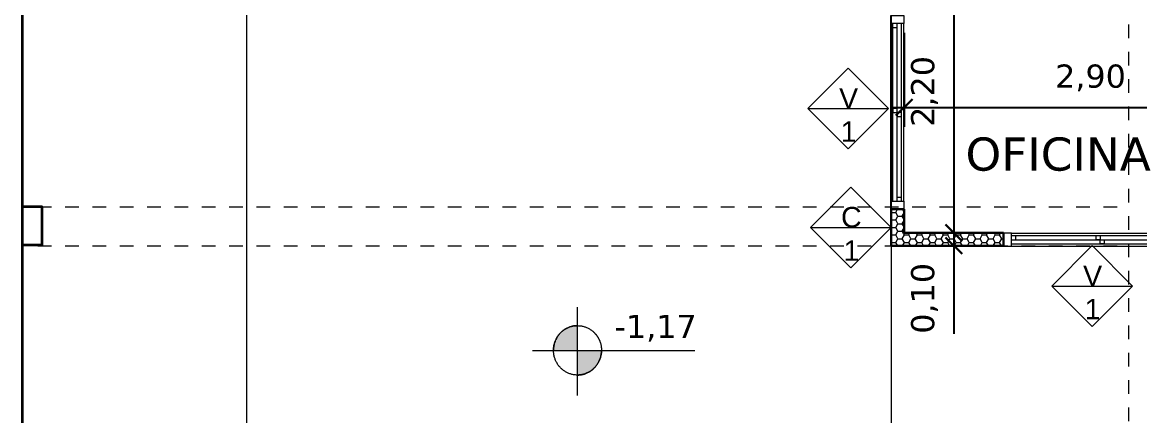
# Model space of a CAD drawing. Header units: metres. Extents: x -16.9 to 45.1, y -12.2 to 64.8.
# Drawn here: x -8.15 to 0.5, y 7.29 to 10.34 of the extents above; entities that cross this region are included whole.
import ezdxf

# ---------------------------------------------------------------- set-up
doc = ezdxf.new("R2010")
doc.units = ezdxf.units.M
doc.header["$LTSCALE"] = 0.508
doc.header["$PDMODE"] = 1
doc.header["$PDSIZE"] = -2
doc.linetypes.add('STYLE_01', pattern=[0.41664, 0.20828, -0.20836])
doc.layers.get('0').update_dxf_attribs({"lineweight": 18})
for name, color, linetype, lineweight in [('CARPINTERIA', 7, 'Continuous', 13), ('columnas HA', 7, 'Continuous', 35), ('Dimension', 7, 'Continuous', 5), ('Muros', 7, 'Continuous', 35), ('None', 7, 'Continuous', 5), ('panel nuevo', 7, 'Continuous', 30), ('TEXTO', 7, 'Continuous', 18), ('TEXTOTERMINACIONES', 7, 'Continuous', 20)]:
    doc.layers.add(name, color=color, linetype=linetype, lineweight=lineweight)
doc.styles.add('Arial', font='arial.ttf')
doc.styles.add('Verdana', font='verdana.ttf')
doc.dimstyles.new('personal', dxfattribs={"dimtxt": 0.227376, "dimasz": 0.179989, "dimexe": 0.15, "dimexo": 0.159, "dimgap": 0.001, "dimtad": 1, "dimzin": 3, "dimtxsty": 'Arial', "dimblk": 'VW_SLASH', "dimcen": 0, "dimdle": 0.001, "dimazin": 0, "dimtfac": 0.8, "dimtix": 1, "dimtmove": 0, "dimatfit": 0, "dimldrblk": 'VW_CONCAVEFILLED', "dimfxl": 0, "dimfrac": 2, "dimtolj": 1, "dimtzin": 3, "dimarcsym": 0})
pattern_1 = [(0, (0.94279, 11.969912), (0.0502295, 0.029), [0.0334863, -0.06697266]), (120, (0.94279, 11.969912), (-0.05022949, 0.02900001), [0.0334863, -0.06697266]), (60, (0.976275, 12.027912), (6e-09, 0.05800002), [0.0334863, -0.06697266])]

# ---------------------------------------------------------------- blocks, each defined once
blk = doc.blocks.new('Group-1')
at = {"color": 0, "linetype": 'Continuous', "lineweight": 20}
blk.add_wipeout([(0.135, 0.4615), (0.1341, 0.4628), (0.1332, 0.4641), (0.1322, 0.4653), (0.1313, 0.4666), (0.1304, 0.4679), (0.1294, 0.4691), (0.1285, 0.4703), (0.1275, 0.4716), (0.1265, 0.4728), (0.1255, 0.474), (0.1245, 0.4752), (0.1235, 0.4763), (0.1225, 0.4775), (0.1215, 0.4787), (0.1205, 0.4798), (0.1195, 0.481), (0.1184, 0.4821), (0.1174, 0.4832), (0.1163, 0.4843), (0.1153, 0.4854), (0.1142, 0.4865), (0.1131, 0.4876), (0.112, 0.4887), (0.1109, 0.4897), (0.1098, 0.4908), (0.1087, 0.4918), (0.1076, 0.4929), (0.1065, 0.4939), (0.1053, 0.4949), (0.1042, 0.4959), (0.103, 0.4969), (0.1019, 0.4979), (0.1007, 0.4988), (0.0995, 0.4998), (0.0983, 0.5008), (0.0972, 0.5017), (0.096, 0.5026), (0.0947, 0.5036), (0.0935, 0.5045), (0.0923, 0.5054), (0.0911, 0.5063), (0.0898, 0.5071), (0.0886, 0.508), (0.0873, 0.5089), (0.0861, 0.5097), (0.0848, 0.5106), (0.0835, 0.5114), (0.0822, 0.5122), (0.0809, 0.513), (0.0796, 0.5138), (0.0783, 0.5146), (0.077, 0.5154), (0.0757, 0.5162), (0.0743, 0.5169), (0.073, 0.5177), (0.0716, 0.5184), (0.0703, 0.5192), (0.0689, 0.5199), (0.0675, 0.5206), (0.0661, 0.5213), (0.0647, 0.522), (0.0633, 0.5227), (0.0619, 0.5233), (0.0605, 0.524), (0.0591, 0.5246), (0.0577, 0.5253), (0.0562, 0.5259), (0.0548, 0.5265), (0.0534, 0.5271), (0.0519, 0.5277), (0.0505, 0.5283), (0.0491, 0.5288), (0.0476, 0.5294), (0.0462, 0.5299), (0.0447, 0.5305), (0.0433, 0.531), (0.0419, 0.5315), (0.0404, 0.5319), (0.039, 0.5324), (0.0375, 0.5329), (0.036, 0.5333), (0.0346, 0.5338), (0.0331, 0.5342), (0.0317, 0.5346), (0.0302, 0.535), (0.0287, 0.5354), (0.0273, 0.5357), (0.0258, 0.5361), (0.0243, 0.5364), (0.0229, 0.5368), (0.0214, 0.5371), (0.0199, 0.5374), (0.0184, 0.5377), (0.017, 0.538), (0.0155, 0.5382), (0.014, 0.5385), (0.0125, 0.5387), (0.011, 0.539), (0.0095, 0.5392), (0.008, 0.5394), (0.0066, 0.5396), (0.0051, 0.5398), (0.0036, 0.5399), (0.0021, 0.5401), (0.0006, 0.5402), (-0.0009, 0.5404), (-0.0024, 0.5405), (-0.004, 0.5406), (-0.0055, 0.5407), (-0.007, 0.5408), (-0.0085, 0.5408), (-0.01, 0.5409), (-0.0115, 0.5409), (-0.013, 0.5409), (-0.0146, 0.541), (-0.0161, 0.541), (-0.0176, 0.541), (-0.0191, 0.5409), (-0.0207, 0.5409), (-0.0222, 0.5408), (-0.0237, 0.5408), (-0.0253, 0.5407), (-0.0268, 0.5406), (-0.0283, 0.5405), (-0.0299, 0.5404), (-0.0314, 0.5403), (-0.033, 0.5401), (-0.0345, 0.54), (-0.036, 0.5398), (-0.0376, 0.5397), (-0.0391, 0.5395), (-0.0407, 0.5393), (-0.0422, 0.5391), (-0.0437, 0.5388), (-0.0452, 0.5386), (-0.0467, 0.5384), (-0.0482, 0.5381), (-0.0497, 0.5378), (-0.0512, 0.5376), (-0.0527, 0.5373), (-0.0542, 0.537), (-0.0557, 0.5366), (-0.0572, 0.5363), (-0.0587, 0.536), (-0.0602, 0.5356), (-0.0616, 0.5352), (-0.0631, 0.5349), (-0.0646, 0.5345), (-0.066, 0.5341), (-0.0675, 0.5337), (-0.0689, 0.5332), (-0.0704, 0.5328), (-0.0718, 0.5324), (-0.0732, 0.5319), (-0.0747, 0.5314), (-0.0761, 0.5309), (-0.0775, 0.5304), (-0.0789, 0.5299), (-0.0803, 0.5294), (-0.0817, 0.5289), (-0.0832, 0.5283), (-0.0846, 0.5278), (-0.0859, 0.5272), (-0.0873, 0.5266), (-0.0887, 0.526), (-0.0901, 0.5254), (-0.0915, 0.5248), (-0.0929, 0.5242), (-0.0942, 0.5235), (-0.0956, 0.5229), (-0.097, 0.5222), (-0.0983, 0.5215), (-0.0997, 0.5209), (-0.101, 0.5202), (-0.1023, 0.5194), (-0.1037, 0.5187), (-0.105, 0.518), (-0.1064, 0.5172), (-0.1077, 0.5165), (-0.109, 0.5157), (-0.1103, 0.5149), (-0.1116, 0.5141), (-0.1129, 0.5133), (-0.1142, 0.5125), (-0.1155, 0.5117), (-0.1168, 0.5108), (-0.1181, 0.51), (-0.1194, 0.5091), (-0.1207, 0.5082), (-0.122, 0.5073), (-0.1232, 0.5064), (-0.1245, 0.5055), (-0.1258, 0.5046), (-0.127, 0.5036), (-0.1283, 0.5027), (-0.1295, 0.5017), (-0.1307, 0.5008), (-0.1319, 0.4998), (-0.1331, 0.4988), (-0.1343, 0.4979), (-0.1355, 0.4969), (-0.1367, 0.4959), (-0.1378, 0.4949), (-0.139, 0.4938), (-0.1401, 0.4928), (-0.1413, 0.4918), (-0.1424, 0.4907), (-0.1435, 0.4897), (-0.1446, 0.4886), (-0.1457, 0.4876), (-0.1468, 0.4865), (-0.1479, 0.4854), (-0.1489, 0.4843), (-0.15, 0.4832), (-0.151, 0.4821), (-0.1521, 0.481), (-0.1531, 0.4799), (-0.1541, 0.4787), (-0.1551, 0.4776), (-0.1561, 0.4764), (-0.1571, 0.4753), (-0.1581, 0.4741), (-0.159, 0.4729), (-0.16, 0.4718), (-0.1609, 0.4706), (-0.1619, 0.4694), (-0.1628, 0.4682), (-0.1637, 0.4669), (-0.1646, 0.4657), (-0.1655, 0.4645), (-0.1664, 0.4632), (-0.1673, 0.462), (-0.1682, 0.4607), (-0.169, 0.4595), (-0.1699, 0.4582), (-0.1707, 0.4569), (-0.1716, 0.4556), (-0.1724, 0.4543), (-0.1732, 0.453), (-0.174, 0.4517), (-0.1748, 0.4504), (-0.1756, 0.449), (-0.1763, 0.4477), (-0.1771, 0.4463), (-0.1779, 0.445), (-0.1786, 0.4436), (-0.1793, 0.4422), (-0.1801, 0.4409), (-0.1808, 0.4395), (-0.1815, 0.4381), (-0.1822, 0.4367), (-0.1829, 0.4352), (-0.1835, 0.4338), (-0.1842, 0.4324), (-0.1849, 0.4309), (-0.1855, 0.4295), (-0.1861, 0.428), (-0.1868, 0.4266), (-0.1874, 0.4251), (-0.188, 0.4237), (-0.1885, 0.4222), (-0.1891, 0.4207), (-0.1897, 0.4193), (-0.1902, 0.4178), (-0.1908, 0.4163), (-0.1913, 0.4149), (-0.1918, 0.4134), (-0.1923, 0.4119), (-0.1928, 0.4104), (-0.1932, 0.4089), (-0.1937, 0.4075), (-0.1942, 0.406), (-0.1946, 0.4045), (-0.195, 0.403), (-0.1954, 0.4015), (-0.1958, 0.4), (-0.1962, 0.3985), (-0.1966, 0.397), (-0.1969, 0.3955), (-0.1973, 0.394), (-0.1976, 0.3925), (-0.1979, 0.391), (-0.1983, 0.3895), (-0.1986, 0.388), (-0.1988, 0.3864), (-0.1991, 0.3849), (-0.1994, 0.3834), (-0.1996, 0.3819), (-0.1999, 0.3804), (-0.2001, 0.3788), (-0.2003, 0.3773), (-0.2005, 0.3758), (-0.2007, 0.3742), (-0.2009, 0.3727), (-0.201, 0.3712), (-0.2012, 0.3696), (-0.2013, 0.3681), (-0.2014, 0.3665), (-0.2015, 0.365), (-0.2016, 0.3634), (-0.2017, 0.3619), (-0.2018, 0.3603), (-0.2019, 0.3588), (-0.2019, 0.3572), (-0.2019, 0.3557), (-0.202, 0.3541), (-0.202, 0.3525), (-0.202, 0.351), (-0.202, 0.3494), (-0.2019, 0.3478), (-0.2019, 0.3463), (-0.2019, 0.3447), (-0.2018, 0.3431), (-0.2017, 0.3415), (-0.2016, 0.3399), (-0.2015, 0.3384), (-0.2014, 0.3368), (-0.2013, 0.3352), (-0.2012, 0.3336), (-0.201, 0.332), (-0.2008, 0.3304), (-0.2007, 0.3288), (-0.2005, 0.3272), (-0.2003, 0.3257), (-0.2001, 0.3241), (-0.1999, 0.3225), (-0.1996, 0.321), (-0.1994, 0.3194), (-0.1991, 0.3178), (-0.1989, 0.3163), (-0.1986, 0.3147), (-0.1983, 0.3132), (-0.198, 0.3117), (-0.1977, 0.3101), (-0.1973, 0.3086), (-0.197, 0.3071), (-0.1967, 0.3055), (-0.1963, 0.304), (-0.1959, 0.3025), (-0.1955, 0.301), (-0.1951, 0.2995), (-0.1947, 0.298), (-0.1943, 0.2965), (-0.1939, 0.295), (-0.1934, 0.2935), (-0.193, 0.292), (-0.1925, 0.2906), (-0.192, 0.2891), (-0.1915, 0.2876), (-0.191, 0.2862), (-0.1905, 0.2847), (-0.19, 0.2833), (-0.1895, 0.2818), (-0.1889, 0.2804), (-0.1884, 0.2789), (-0.1878, 0.2775), (-0.1872, 0.276), (-0.1866, 0.2746), (-0.186, 0.2732), (-0.1854, 0.2718), (-0.1847, 0.2703), (-0.1841, 0.2689), (-0.1834, 0.2675), (-0.1828, 0.2661), (-0.1821, 0.2647), (-0.1814, 0.2633), (-0.1807, 0.2619), (-0.18, 0.2606), (-0.1793, 0.2592), (-0.1785, 0.2578), (-0.1778, 0.2564), (-0.177, 0.2551), (-0.1763, 0.2537), (-0.1755, 0.2523), (-0.1747, 0.251), (-0.1739, 0.2496), (-0.1731, 0.2483), (-0.1722, 0.247), (-0.1714, 0.2456), (-0.1705, 0.2443), (-0.1697, 0.243), (-0.1688, 0.2416), (-0.1679, 0.2403), (-0.167, 0.239), (-0.1661, 0.2377), (-0.1652, 0.2364), (-0.1642, 0.2351), (-0.1633, 0.2338), (-0.1624, 0.2326), (-0.1614, 0.2313), (-0.1605, 0.2301), (-0.1595, 0.2288), (-0.1585, 0.2276), (-0.1575, 0.2264), (-0.1566, 0.2252), (-0.1556, 0.224), (-0.1546, 0.2228), (-0.1535, 0.2216), (-0.1525, 0.2205), (-0.1515, 0.2193), (-0.1505, 0.2182), (-0.1494, 0.217), (-0.1484, 0.2159), (-0.1473, 0.2148), (-0.1462, 0.2137), (-0.1452, 0.2126), (-0.1441, 0.2115), (-0.143, 0.2105), (-0.1419, 0.2094), (-0.1408, 0.2083), (-0.1397, 0.2073), (-0.1386, 0.2063), (-0.1374, 0.2052), (-0.1363, 0.2042), (-0.1352, 0.2032), (-0.134, 0.2023), (-0.1328, 0.2013), (-0.1317, 0.2003), (-0.1305, 0.1993), (-0.1293, 0.1984), (-0.1281, 0.1975), (-0.1269, 0.1965), (-0.1257, 0.1956), (-0.1245, 0.1947), (-0.1233, 0.1938), (-0.122, 0.1929), (-0.1208, 0.192), (-0.1196, 0.1912), (-0.1183, 0.1903), (-0.117, 0.1895), (-0.1158, 0.1886), (-0.1145, 0.1878), (-0.1132, 0.187), (-0.1119, 0.1862), (-0.1106, 0.1854), (-0.1093, 0.1846), (-0.108, 0.1838), (-0.1067, 0.1831), (-0.1053, 0.1823), (-0.104, 0.1816), (-0.1027, 0.1808), (-0.1013, 0.1801), (-0.0999, 0.1794), (-0.0986, 0.1787), (-0.0972, 0.178), (-0.0958, 0.1773), (-0.0944, 0.1767), (-0.093, 0.176), (-0.0916, 0.1754), (-0.0902, 0.1747), (-0.0888, 0.1741), (-0.0874, 0.1735), (-0.0859, 0.1729), (-0.0845, 0.1723), (-0.0831, 0.1717), (-0.0817, 0.1712), (-0.0803, 0.1706), (-0.0788, 0.1701), (-0.0774, 0.1695), (-0.076, 0.169), (-0.0745, 0.1685), (-0.0731, 0.1681), (-0.0717, 0.1676), (-0.0702, 0.1671), (-0.0688, 0.1667), (-0.0673, 0.1662), (-0.0659, 0.1658), (-0.0644, 0.1654), (-0.063, 0.165), (-0.0615, 0.1646), (-0.0601, 0.1643), (-0.0586, 0.1639), (-0.0572, 0.1636), (-0.0557, 0.1632), (-0.0542, 0.1629), (-0.0528, 0.1626), (-0.0513, 0.1623), (-0.0498, 0.162), (-0.0484, 0.1618), (-0.0469, 0.1615), (-0.0454, 0.1613), (-0.0439, 0.161), (-0.0424, 0.1608), (-0.041, 0.1606), (-0.0395, 0.1604), (-0.038, 0.1602), (-0.0365, 0.1601), (-0.035, 0.1599), (-0.0335, 0.1598), (-0.032, 0.1596), (-0.0305, 0.1595), (-0.029, 0.1594), (-0.0275, 0.1593), (-0.026, 0.1592), (-0.0245, 0.1592), (-0.023, 0.1591), (-0.0215, 0.1591), (-0.0199, 0.1591), (-0.0184, 0.159), (-0.0169, 0.159), (-0.0154, 0.159), (-0.0139, 0.1591), (-0.0123, 0.1591), (-0.0108, 0.1592), (-0.0093, 0.1592), (-0.0077, 0.1593), (-0.0062, 0.1594), (-0.0047, 0.1595), (-0.0031, 0.1596), (-0.0016, 0.1597), (0, 0.1599), (0.0015, 0.16), (0.003, 0.1602), (0.0046, 0.1603), (0.0061, 0.1605), (0.0077, 0.1607), (0.0092, 0.1609), (0.0107, 0.1612), (0.0122, 0.1614), (0.0137, 0.1616), (0.0152, 0.1619), (0.0167, 0.1622), (0.0182, 0.1625), (0.0197, 0.1628), (0.0212, 0.1631), (0.0227, 0.1634), (0.0242, 0.1637), (0.0257, 0.1641), (0.0272, 0.1644), (0.0286, 0.1648), (0.0301, 0.1652), (0.0316, 0.1656), (0.033, 0.166), (0.0345, 0.1664), (0.0359, 0.1668), (0.0374, 0.1673), (0.0388, 0.1677), (0.0402, 0.1682), (0.0417, 0.1687), (0.0431, 0.1692), (0.0445, 0.1697), (0.0459, 0.1702), (0.0473, 0.1707), (0.0488, 0.1713), (0.0502, 0.1718), (0.0516, 0.1724), (0.0529, 0.1729), (0.0543, 0.1735), (0.0557, 0.1741), (0.0571, 0.1748), (0.0585, 0.1754), (0.0599, 0.176), (0.0612, 0.1767), (0.0626, 0.1773), (0.064, 0.178), (0.0653, 0.1787), (0.0667, 0.1794), (0.068, 0.1801), (0.0693, 0.1808), (0.0707, 0.1816), (0.072, 0.1823), (0.0734, 0.1831), (0.0747, 0.1838), (0.076, 0.1846), (0.0773, 0.1854), (0.0786, 0.1862), (0.0799, 0.1871), (0.0812, 0.1879), (0.0825, 0.1887), (0.0838, 0.1896), (0.0851, 0.1905), (0.0864, 0.1913), (0.0877, 0.1922), (0.089, 0.1931), (0.0902, 0.1941), (0.0915, 0.195), (0.0928, 0.1959), (0.094, 0.1969), (0.0953, 0.1978), (0.0965, 0.1988), (0.0977, 0.1998), (0.0989, 0.2008), (0.1001, 0.2018), (0.1013, 0.2028), (0.1025, 0.2038), (0.1037, 0.2048), (0.1048, 0.2058), (0.106, 0.2068), (0.1071, 0.2079), (0.1083, 0.2089), (0.1094, 0.21), (0.1105, 0.211), (0.1116, 0.2121), (0.1127, 0.2132), (0.1138, 0.2143), (0.1149, 0.2154), (0.116, 0.2165), (0.117, 0.2176), (0.1181, 0.2187), (0.1191, 0.2198), (0.1202, 0.221), (0.1212, 0.2221), (0.1222, 0.2232), (0.1232, 0.2244), (0.1242, 0.2256), (0.1252, 0.2268), (0.1262, 0.2279), (0.1271, 0.2291), (0.1281, 0.2303), (0.129, 0.2315), (0.13, 0.2327), (0.1309, 0.234), (0.1318, 0.2352), (0.1327, 0.2364), (0.1336, 0.2377), (0.1345, 0.2389), (0.1354, 0.2402), (0.1363, 0.2415), (0.1371, 0.2428), (0.138, 0.244), (0.1388, 0.2453), (0.1396, 0.2466), (0.1405, 0.248), (0.1413, 0.2493), (0.1421, 0.2506), (0.1429, 0.2519), (0.1437, 0.2533), (0.1444, 0.2546), (0.1452, 0.256), (0.146, 0.2574), (0.1467, 0.2587), (0.1474, 0.2601), (0.1482, 0.2615), (0.1489, 0.2629), (0.1496, 0.2643), (0.1503, 0.2658), (0.151, 0.2672), (0.1517, 0.2686), (0.1523, 0.2701), (0.153, 0.2715), (0.1536, 0.273), (0.1543, 0.2744), (0.1549, 0.2759), (0.1555, 0.2773), (0.1561, 0.2788), (0.1567, 0.2803), (0.1573, 0.2817), (0.1578, 0.2832), (0.1584, 0.2847), (0.1589, 0.2861), (0.1595, 0.2876), (0.16, 0.2891), (0.1605, 0.2906), (0.1609, 0.2921), (0.1614, 0.2935), (0.1619, 0.295), (0.1623, 0.2965), (0.1628, 0.298), (0.1632, 0.2995), (0.1636, 0.301), (0.164, 0.3025), (0.1644, 0.304), (0.1647, 0.3055), (0.1651, 0.307), (0.1654, 0.3085), (0.1658, 0.31), (0.1661, 0.3115), (0.1664, 0.313), (0.1667, 0.3146), (0.167, 0.3161), (0.1672, 0.3176), (0.1675, 0.3191), (0.1677, 0.3206), (0.168, 0.3222), (0.1682, 0.3237), (0.1684, 0.3252), (0.1686, 0.3268), (0.1688, 0.3283), (0.1689, 0.3298), (0.1691, 0.3314), (0.1692, 0.3329), (0.1694, 0.3345), (0.1695, 0.336), (0.1696, 0.3376), (0.1697, 0.3391), (0.1698, 0.3407), (0.1698, 0.3422), (0.1699, 0.3438), (0.1699, 0.3453), (0.1699, 0.3469), (0.17, 0.3485), (0.17, 0.35), (0.17, 0.3516), (0.1699, 0.3532), (0.1699, 0.3547), (0.1698, 0.3563), (0.1698, 0.3579), (0.1697, 0.3595), (0.1696, 0.3611), (0.1695, 0.3626), (0.1694, 0.3642), (0.1693, 0.3658), (0.1691, 0.3674), (0.169, 0.369), (0.1688, 0.3706), (0.1687, 0.3722), (0.1685, 0.3738), (0.1683, 0.3753), (0.1681, 0.3769), (0.1679, 0.3785), (0.1676, 0.38), (0.1674, 0.3816), (0.1671, 0.3832), (0.1669, 0.3847), (0.1666, 0.3863), (0.1663, 0.3878), (0.166, 0.3893), (0.1657, 0.3909), (0.1653, 0.3924), (0.165, 0.3939), (0.1647, 0.3954), (0.1643, 0.3969), (0.1639, 0.3984), (0.1635, 0.3999), (0.1631, 0.4014), (0.1627, 0.4029), (0.1623, 0.4044), (0.1619, 0.4059), (0.1614, 0.4074), (0.161, 0.4089), (0.1605, 0.4103), (0.16, 0.4118), (0.1595, 0.4133), (0.159, 0.4147), (0.1585, 0.4162), (0.158, 0.4176), (0.1575, 0.4191), (0.1569, 0.4205), (0.1564, 0.4219), (0.1558, 0.4234), (0.1552, 0.4248), (0.1546, 0.4262), (0.154, 0.4276), (0.1534, 0.429), (0.1527, 0.4304), (0.1521, 0.4318), (0.1514, 0.4332), (0.1508, 0.4346), (0.1501, 0.436), (0.1494, 0.4374), (0.1487, 0.4388), (0.148, 0.4402), (0.1473, 0.4415), (0.1465, 0.4429), (0.1458, 0.4442), (0.145, 0.4456), (0.1443, 0.447), (0.1435, 0.4483), (0.1427, 0.4496), (0.1419, 0.451), (0.1411, 0.4523), (0.1402, 0.4536), (0.1394, 0.455), (0.1385, 0.4563), (0.1377, 0.4576), (0.1368, 0.4589), (0.1359, 0.4602)], dxfattribs=at).dxf.layer = 'None'
at = {"layer": 'None', "linetype": 'Continuous', "lineweight": 0}
for points in [[(-0.016, 0.35), (-0.016, 0.541), (-0.0176, 0.541), (-0.0191, 0.541), (-0.0207, 0.5409), (-0.0222, 0.5409), (-0.0238, 0.5408), (-0.0253, 0.5408), (-0.0269, 0.5407), (-0.0284, 0.5406), (-0.0299, 0.5405), (-0.0315, 0.5404), (-0.033, 0.5402), (-0.0345, 0.5401), (-0.036, 0.5399), (-0.0375, 0.5398), (-0.0391, 0.5396), (-0.0406, 0.5394), (-0.0421, 0.5392), (-0.0436, 0.539), (-0.0451, 0.5388), (-0.0466, 0.5385), (-0.0481, 0.5383), (-0.0495, 0.538), (-0.051, 0.5377), (-0.0525, 0.5374), (-0.054, 0.5371), (-0.0555, 0.5368), (-0.0569, 0.5365), (-0.0584, 0.5361), (-0.0599, 0.5358), (-0.0613, 0.5354), (-0.0628, 0.535), (-0.0643, 0.5346), (-0.0657, 0.5342), (-0.0671, 0.5338), (-0.0686, 0.5334), (-0.07, 0.5329), (-0.0715, 0.5325), (-0.0729, 0.532), (-0.0743, 0.5315), (-0.0758, 0.531), (-0.0772, 0.5305), (-0.0786, 0.53), (-0.08, 0.5295), (-0.0814, 0.5289), (-0.0829, 0.5284), (-0.0843, 0.5278), (-0.0857, 0.5272), (-0.0871, 0.5267), (-0.0885, 0.5261), (-0.0899, 0.5254), (-0.0912, 0.5248), (-0.0926, 0.5242), (-0.094, 0.5235), (-0.0954, 0.5228), (-0.0968, 0.5222), (-0.0981, 0.5215), (-0.0995, 0.5208), (-0.1009, 0.5201), (-0.1022, 0.5193), (-0.1036, 0.5186), (-0.105, 0.5178), (-0.1063, 0.5171), (-0.1077, 0.5163), (-0.109, 0.5155), (-0.1103, 0.5147), (-0.1117, 0.5139), (-0.113, 0.5131), (-0.1143, 0.5122), (-0.1156, 0.5114), (-0.1169, 0.5106), (-0.1182, 0.5097), (-0.1195, 0.5088), (-0.1207, 0.508), (-0.122, 0.5071), (-0.1232, 0.5062), (-0.1245, 0.5053), (-0.1257, 0.5044), (-0.127, 0.5034), (-0.1282, 0.5025), (-0.1294, 0.5016), (-0.1306, 0.5006), (-0.1318, 0.4997), (-0.1329, 0.4987), (-0.1341, 0.4977), (-0.1353, 0.4967), (-0.1364, 0.4957), (-0.1376, 0.4947), (-0.1387, 0.4937), (-0.1398, 0.4927), (-0.141, 0.4916), (-0.1421, 0.4906), (-0.1432, 0.4896), (-0.1443, 0.4885), (-0.1454, 0.4874), (-0.1464, 0.4863), (-0.1475, 0.4853), (-0.1486, 0.4842), (-0.1496, 0.483), (-0.1506, 0.4819), (-0.1517, 0.4808), (-0.1527, 0.4797), (-0.1537, 0.4785), (-0.1547, 0.4774), (-0.1557, 0.4762), (-0.1567, 0.475), (-0.1577, 0.4738), (-0.1587, 0.4727), (-0.1596, 0.4715), (-0.1606, 0.4702), (-0.1615, 0.469), (-0.1624, 0.4678), (-0.1634, 0.4666), (-0.1643, 0.4653), (-0.1652, 0.4641), (-0.1661, 0.4628), (-0.167, 0.4615), (-0.1679, 0.4602), (-0.1687, 0.4589), (-0.1696, 0.4576), (-0.1705, 0.4563), (-0.1713, 0.455), (-0.1722, 0.4537), (-0.173, 0.4523), (-0.1738, 0.451), (-0.1746, 0.4496), (-0.1754, 0.4483), (-0.1762, 0.4469), (-0.177, 0.4455), (-0.1778, 0.4441), (-0.1785, 0.4427), (-0.1793, 0.4413), (-0.18, 0.4399), (-0.1808, 0.4385), (-0.1815, 0.4371), (-0.1822, 0.4357), (-0.1829, 0.4343), (-0.1835, 0.4329), (-0.1842, 0.4314), (-0.1849, 0.43), (-0.1855, 0.4286), (-0.1861, 0.4272), (-0.1867, 0.4257), (-0.1873, 0.4243), (-0.1879, 0.4228), (-0.1885, 0.4214), (-0.1891, 0.42), (-0.1896, 0.4185), (-0.1902, 0.4171), (-0.1907, 0.4156), (-0.1912, 0.4141), (-0.1917, 0.4127), (-0.1922, 0.4112), (-0.1927, 0.4097), (-0.1932, 0.4083), (-0.1936, 0.4068), (-0.1941, 0.4053), (-0.1945, 0.4038), (-0.1949, 0.4024), (-0.1954, 0.4009), (-0.1958, 0.3994), (-0.1961, 0.3979), (-0.1965, 0.3964), (-0.1969, 0.3949), (-0.1972, 0.3934), (-0.1976, 0.3919), (-0.1979, 0.3904), (-0.1982, 0.3889), (-0.1985, 0.3873), (-0.1988, 0.3858), (-0.199, 0.3843), (-0.1993, 0.3828), (-0.1996, 0.3812), (-0.1998, 0.3797), (-0.2, 0.3782), (-0.2002, 0.3766), (-0.2004, 0.3751), (-0.2006, 0.3735), (-0.2008, 0.372), (-0.201, 0.3705), (-0.2011, 0.3689), (-0.2013, 0.3673), (-0.2014, 0.3658), (-0.2015, 0.3642), (-0.2016, 0.3626), (-0.2017, 0.3611), (-0.2018, 0.3595), (-0.2018, 0.3579), (-0.2019, 0.3563), (-0.2019, 0.3548), (-0.202, 0.3532), (-0.202, 0.3516), (-0.202, 0.35)], [(-0.016, 0.35), (-0.016, 0.159), (-0.0144, 0.159), (-0.0129, 0.159), (-0.0113, 0.1591), (-0.0098, 0.1591), (-0.0082, 0.1592), (-0.0067, 0.1592), (-0.0051, 0.1593), (-0.0036, 0.1594), (-0.0021, 0.1595), (-0.0005, 0.1596), (0.001, 0.1598), (0.0025, 0.1599), (0.004, 0.1601), (0.0055, 0.1602), (0.0071, 0.1604), (0.0086, 0.1606), (0.0101, 0.1608), (0.0116, 0.161), (0.0131, 0.1612), (0.0146, 0.1615), (0.0161, 0.1617), (0.0175, 0.162), (0.019, 0.1623), (0.0205, 0.1626), (0.022, 0.1629), (0.0235, 0.1632), (0.0249, 0.1635), (0.0264, 0.1639), (0.0279, 0.1642), (0.0293, 0.1646), (0.0308, 0.165), (0.0323, 0.1654), (0.0337, 0.1658), (0.0351, 0.1662), (0.0366, 0.1666), (0.038, 0.1671), (0.0395, 0.1675), (0.0409, 0.168), (0.0423, 0.1685), (0.0438, 0.169), (0.0452, 0.1695), (0.0466, 0.17), (0.048, 0.1705), (0.0494, 0.1711), (0.0509, 0.1716), (0.0523, 0.1722), (0.0537, 0.1728), (0.0551, 0.1733), (0.0565, 0.1739), (0.0579, 0.1746), (0.0592, 0.1752), (0.0606, 0.1758), (0.062, 0.1765), (0.0634, 0.1772), (0.0648, 0.1778), (0.0661, 0.1785), (0.0675, 0.1792), (0.0689, 0.1799), (0.0702, 0.1807), (0.0716, 0.1814), (0.073, 0.1822), (0.0743, 0.1829), (0.0757, 0.1837), (0.077, 0.1845), (0.0783, 0.1853), (0.0797, 0.1861), (0.081, 0.1869), (0.0823, 0.1878), (0.0836, 0.1886), (0.0849, 0.1894), (0.0862, 0.1903), (0.0875, 0.1912), (0.0887, 0.192), (0.09, 0.1929), (0.0912, 0.1938), (0.0925, 0.1947), (0.0937, 0.1956), (0.095, 0.1966), (0.0962, 0.1975), (0.0974, 0.1984), (0.0986, 0.1994), (0.0998, 0.2003), (0.1009, 0.2013), (0.1021, 0.2023), (0.1033, 0.2033), (0.1044, 0.2043), (0.1056, 0.2053), (0.1067, 0.2063), (0.1078, 0.2073), (0.109, 0.2084), (0.1101, 0.2094), (0.1112, 0.2104), (0.1123, 0.2115), (0.1134, 0.2126), (0.1144, 0.2137), (0.1155, 0.2147), (0.1166, 0.2158), (0.1176, 0.217), (0.1186, 0.2181), (0.1197, 0.2192), (0.1207, 0.2203), (0.1217, 0.2215), (0.1227, 0.2226), (0.1237, 0.2238), (0.1247, 0.225), (0.1257, 0.2262), (0.1267, 0.2273), (0.1276, 0.2285), (0.1286, 0.2298), (0.1295, 0.231), (0.1304, 0.2322), (0.1314, 0.2334), (0.1323, 0.2347), (0.1332, 0.2359), (0.1341, 0.2372), (0.135, 0.2385), (0.1359, 0.2398), (0.1367, 0.2411), (0.1376, 0.2424), (0.1385, 0.2437), (0.1393, 0.245), (0.1402, 0.2463), (0.141, 0.2477), (0.1418, 0.249), (0.1426, 0.2504), (0.1434, 0.2517), (0.1442, 0.2531), (0.145, 0.2545), (0.1458, 0.2559), (0.1465, 0.2573), (0.1473, 0.2587), (0.148, 0.2601), (0.1488, 0.2615), (0.1495, 0.2629), (0.1502, 0.2643), (0.1509, 0.2657), (0.1515, 0.2671), (0.1522, 0.2686), (0.1529, 0.27), (0.1535, 0.2714), (0.1541, 0.2728), (0.1547, 0.2743), (0.1553, 0.2757), (0.1559, 0.2772), (0.1565, 0.2786), (0.1571, 0.28), (0.1576, 0.2815), (0.1582, 0.2829), (0.1587, 0.2844), (0.1592, 0.2859), (0.1597, 0.2873), (0.1602, 0.2888), (0.1607, 0.2903), (0.1612, 0.2917), (0.1616, 0.2932), (0.1621, 0.2947), (0.1625, 0.2962), (0.1629, 0.2976), (0.1634, 0.2991), (0.1638, 0.3006), (0.1641, 0.3021), (0.1645, 0.3036), (0.1649, 0.3051), (0.1652, 0.3066), (0.1656, 0.3081), (0.1659, 0.3096), (0.1662, 0.3111), (0.1665, 0.3127), (0.1668, 0.3142), (0.167, 0.3157), (0.1673, 0.3172), (0.1676, 0.3188), (0.1678, 0.3203), (0.168, 0.3218), (0.1682, 0.3234), (0.1684, 0.3249), (0.1686, 0.3265), (0.1688, 0.328), (0.169, 0.3295), (0.1691, 0.3311), (0.1693, 0.3327), (0.1694, 0.3342), (0.1695, 0.3358), (0.1696, 0.3374), (0.1697, 0.3389), (0.1698, 0.3405), (0.1698, 0.3421), (0.1699, 0.3437), (0.1699, 0.3452), (0.17, 0.3468), (0.17, 0.3484), (0.17, 0.35)]]:
    blk.add_hatch(color=7, dxfattribs=at).paths.add_polyline_path(points)
at = {"layer": 'None', "color": 0, "linetype": 'Continuous', "lineweight": 20}
for p, q in [((-0.016, 0), (-0.016, 0.684)), ((-0.364, 0.35), (0.892, 0.35))]:
    blk.add_line(p, q, dxfattribs=at)
for points in [[(0.135, 0.4615), (0.106, 0.503), (0.015, 0.545), (-0.084, 0.535), (-0.165, 0.476), (-0.206, 0.383), (-0.196, 0.281), (-0.138, 0.197), (-0.048, 0.155), (0.051, 0.165), (0.132, 0.225), (0.174, 0.318), (0.164, 0.42), (0.135, 0.4615)], [(-0.016, 0.541), (-0.066, 0.541), (-0.152, 0.49), (-0.202, 0.401), (-0.202, 0.35)], [(-0.016, 0.159), (0.034, 0.159), (0.12, 0.21), (0.17, 0.299), (0.17, 0.35)]]:
    blk.add_open_spline(points, degree=2, dxfattribs=at)
blk = doc.blocks.new('nivel')
at = {"layer": 'None', "color": 0}
blk.add_blockref('Group-1', (0, 0), dxfattribs=at)
blk = doc.blocks.new('V 1.50')
at = {"layer": 'CARPINTERIA', "color": 0}
for p, q in [((-0.6861, 0.0291), (0.6889, 0.0291)), ((-0.6852, 0.0466), (0.6889, 0.0466)), ((-0.6549, -0.0042), (-0.6549, 0.0291)), ((-0.6861, -0.0042), (0.6889, -0.0042)), ((-0.6861, -0.0362), (0.6889, -0.0362)), ((-0.6852, -0.0534), (0.6889, -0.0534)), ((0.6549, -0.0026), (0.6549, -0.0359))]:
    blk.add_line(p, q, dxfattribs=at)
at = {"layer": 'CARPINTERIA', "color": 0, "flags": 128}
for points in [[(-0.6861, 0.0466), (-0.7486, 0.0466), (-0.7486, -0.0534), (-0.6861, -0.0534)], [(-0.0313, 0.0294), (0, 0.0294), (0, -0.0034), (-0.0313, -0.0034)], [(0.7514, 0.0466), (0.6889, 0.0466), (0.6889, -0.0534), (0.7514, -0.0534)], [(0, -0.0034), (0.0313, -0.0034), (0.0313, -0.0362), (0, -0.0362)]]:
    blk.add_lwpolyline(points, close=True, dxfattribs=at)
blk = doc.blocks.new('*D204')
at = {"layer": 'Defpoints', "color": 0, "lineweight": 0, "transparency": 16777216}
for p in [(-1.32, 10.415), (1.58, 9.795), (-1.32, 9.68)]:
    blk.add_point(p, dxfattribs=at)
at = {"layer": 'Dimension', "color": 0, "lineweight": -2, "transparency": 16777216}
for p, q in [((-1.32, 10.256), (-1.32, 9.53)), ((-1.42, 9.68), (-1.32, 9.68)), ((-1.32, 9.68), (1.58, 9.68)), ((1.58, 9.68), (1.68, 9.68)), ((1.58, 9.636), (1.58, 9.53))]:
    blk.add_line(p, q, dxfattribs=at)
at = {"layer": 'panel nuevo', "color": 0, "transparency": 16777216}
for points in [[(-1.3836, 9.6164), (-1.2564, 9.7436)], [(1.6436, 9.7436), (1.5164, 9.6164)]]:
    blk.add_lwpolyline(points, dxfattribs=at)
at = {"layer": 'Dimension', "color": 0, "transparency": 16777216, "insert": (-0.1504, 10.0113), "char_height": 0.17942, "attachment_point": 1, "line_spacing_factor": 1.003239, "style": 'Verdana'}
blk.add_mtext('2,90', dxfattribs=at)
blk = doc.blocks.new('VW_CONCAVEFILLED')
at = {"linetype": 'ByBlock', "lineweight": 0}
blk.add_hatch(color=0, dxfattribs=at).paths.add_polyline_path([(-1.111, 0.298), (-1.079, 0.28), (-1.046, 0.263), (-1.013, 0.247), (-0.98, 0.231), (-0.947, 0.216), (-0.914, 0.201), (-0.88, 0.187), (-0.847, 0.173), (-0.813, 0.16), (-0.779, 0.147), (-0.745, 0.135), (-0.711, 0.123), (-0.677, 0.112), (-0.643, 0.101), (-0.608, 0.091), (-0.574, 0.082), (-0.539, 0.073), (-0.504, 0.064), (-0.469, 0.056), (-0.434, 0.049), (-0.398, 0.042), (-0.363, 0.035), (-0.327, 0.029), (-0.291, 0.024), (-0.255, 0.019), (-0.219, 0.015), (-0.183, 0.011), (-0.147, 0.008), (-0.11, 0.005), (-0.074, 0.003), (-0.037, 0.001), (0, 0), (-0.037, -0.001), (-0.074, -0.003), (-0.11, -0.005), (-0.147, -0.008), (-0.183, -0.011), (-0.219, -0.015), (-0.255, -0.019), (-0.291, -0.024), (-0.327, -0.029), (-0.363, -0.035), (-0.398, -0.042), (-0.434, -0.049), (-0.469, -0.056), (-0.504, -0.064), (-0.539, -0.073), (-0.574, -0.082), (-0.608, -0.091), (-0.643, -0.101), (-0.677, -0.112), (-0.711, -0.123), (-0.745, -0.135), (-0.779, -0.147), (-0.813, -0.16), (-0.847, -0.173), (-0.88, -0.187), (-0.914, -0.201), (-0.947, -0.216), (-0.98, -0.231), (-1.013, -0.247), (-1.046, -0.263), (-1.079, -0.28), (-1.111, -0.298), (-1.097, -0.282), (-1.085, -0.267), (-1.072, -0.25), (-1.061, -0.233), (-1.051, -0.215), (-1.041, -0.197), (-1.032, -0.179), (-1.024, -0.16), (-1.017, -0.141), (-1.011, -0.121), (-1.006, -0.101), (-1.001, -0.081), (-0.998, -0.061), (-0.996, -0.041), (-0.994, -0.02), (-0.994, 0), (-0.994, 0.02), (-0.996, 0.041), (-0.998, 0.061), (-1.001, 0.081), (-1.006, 0.101), (-1.011, 0.121), (-1.017, 0.141), (-1.024, 0.16), (-1.032, 0.179), (-1.041, 0.197), (-1.051, 0.215), (-1.061, 0.233), (-1.072, 0.25), (-1.085, 0.267), (-1.097, 0.282)])
at = {"layer": 'panel nuevo', "color": 0}
blk.add_lwpolyline([(-1.111, 0.298), (-1.079, 0.28), (-1.046, 0.263), (-1.013, 0.247), (-0.98, 0.231), (-0.947, 0.216), (-0.914, 0.201), (-0.88, 0.187), (-0.847, 0.173), (-0.813, 0.16), (-0.779, 0.147), (-0.745, 0.135), (-0.711, 0.123), (-0.677, 0.112), (-0.643, 0.101), (-0.608, 0.091), (-0.574, 0.082), (-0.539, 0.073), (-0.504, 0.064), (-0.469, 0.056), (-0.434, 0.049), (-0.398, 0.042), (-0.363, 0.035), (-0.327, 0.029), (-0.291, 0.024), (-0.255, 0.019), (-0.219, 0.015), (-0.183, 0.011), (-0.147, 0.008), (-0.11, 0.005), (-0.074, 0.003), (-0.037, 0.001), (0, 0), (-0.037, -0.001), (-0.074, -0.003), (-0.11, -0.005), (-0.147, -0.008), (-0.183, -0.011), (-0.219, -0.015), (-0.255, -0.019), (-0.291, -0.024), (-0.327, -0.029), (-0.363, -0.035), (-0.398, -0.042), (-0.434, -0.049), (-0.469, -0.056), (-0.504, -0.064), (-0.539, -0.073), (-0.574, -0.082), (-0.608, -0.091), (-0.643, -0.101), (-0.677, -0.112), (-0.711, -0.123), (-0.745, -0.135), (-0.779, -0.147), (-0.813, -0.16), (-0.847, -0.173), (-0.88, -0.187), (-0.914, -0.201), (-0.947, -0.216), (-0.98, -0.231), (-1.013, -0.247), (-1.046, -0.263), (-1.079, -0.28), (-1.111, -0.298), (-1.097, -0.282), (-1.085, -0.267), (-1.072, -0.25), (-1.061, -0.233), (-1.051, -0.215), (-1.041, -0.197), (-1.032, -0.179), (-1.024, -0.16), (-1.017, -0.141), (-1.011, -0.121), (-1.006, -0.101), (-1.001, -0.081), (-0.998, -0.061), (-0.996, -0.041), (-0.994, -0.02), (-0.994, 0), (-0.994, 0.02), (-0.996, 0.041), (-0.998, 0.061), (-1.001, 0.081), (-1.006, 0.101), (-1.011, 0.121), (-1.017, 0.141), (-1.024, 0.16), (-1.032, 0.179), (-1.041, 0.197), (-1.051, 0.215), (-1.061, 0.233), (-1.072, 0.25), (-1.085, 0.267), (-1.097, 0.282)], close=True, dxfattribs=at)
blk = doc.blocks.new('VW_SLASH')
at = {"color": 0, "linetype": 'ByBlock', "lineweight": -2}
blk.add_line((0, 0), (-1, 0), dxfattribs=at)
at = {"layer": 'panel nuevo', "color": 0}
blk.add_lwpolyline([(0.354, 0.354), (-0.354, -0.354)], dxfattribs=at)
blk = doc.blocks.new('*D205')
at = {"layer": 'Defpoints', "color": 0, "lineweight": 0, "transparency": 16777216}
for p in [(-0.9349, 10.91), (-0.75, 10.91), (-0.83, 8.7092)]:
    blk.add_point(p, dxfattribs=at)
at = {"layer": 'Dimension', "color": 0, "lineweight": -2, "transparency": 16777216}
for p, q in [((-0.9349, 11.01), (-0.9349, 10.91)), ((-0.909, 10.91), (-1.0849, 10.91)), ((-0.9349, 10.91), (-0.9349, 8.7092)), ((-0.989, 8.7092), (-1.0849, 8.7092)), ((-0.9349, 8.7092), (-0.9349, 8.6092))]:
    blk.add_line(p, q, dxfattribs=at)
at = {"layer": 'panel nuevo', "color": 0, "transparency": 16777216}
for points in [[(-0.9985, 10.9736), (-0.8713, 10.8464)], [(-0.8713, 8.6456), (-0.9985, 8.7729)]]:
    blk.add_lwpolyline(points, dxfattribs=at)
at = {"layer": 'Dimension', "color": 0, "transparency": 16777216, "insert": (-1.2662, 9.5292), "char_height": 0.17942, "attachment_point": 1, "rotation": 90, "line_spacing_factor": 1.003239, "style": 'Verdana'}
blk.add_mtext('2,20', dxfattribs=at)
blk = doc.blocks.new('*D206')
at = {"layer": 'Defpoints', "color": 0, "lineweight": 0, "transparency": 16777216}
for p in [(-0.9349, 8.7092), (-0.83, 8.7092), (-0.83, 8.6092)]:
    blk.add_point(p, dxfattribs=at)
at = {"layer": 'Dimension', "color": 0, "lineweight": -2, "transparency": 16777216}
for p, q in [((-0.9349, 8.8092), (-0.9349, 8.7092)), ((-0.989, 8.7092), (-1.0849, 8.7092)), ((-0.9349, 8.7092), (-0.9349, 8.6092)), ((-0.989, 8.6092), (-1.0849, 8.6092)), ((-0.9349, 8.6092), (-0.9349, 8.5092)), ((-0.9349, 8.6092), (-0.9349, 7.9284))]:
    blk.add_line(p, q, dxfattribs=at)
at = {"layer": 'panel nuevo', "color": 0, "transparency": 16777216}
for points in [[(-0.9985, 8.7729), (-0.8713, 8.6456)], [(-0.8713, 8.5456), (-0.9985, 8.6729)]]:
    blk.add_lwpolyline(points, dxfattribs=at)
at = {"layer": 'Dimension', "color": 0, "transparency": 16777216, "insert": (-1.2662, 7.9284), "char_height": 0.17942, "attachment_point": 1, "rotation": 90, "line_spacing_factor": 1.003239, "style": 'Verdana'}
blk.add_mtext('0,10', dxfattribs=at)

msp = doc.modelspace()

# ---------------------------------------------------------------- hatches: boundary and pattern name
at = {"layer": 'panel nuevo', "linetype": 'Continuous', "lineweight": 9}
h = msp.add_hatch(dxfattribs=at)
h.set_pattern_fill('HONEY', style=0, pattern_type=2)
h.set_pattern_definition(pattern_1)
h.paths.add_polyline_path([(-1.32, 8.7092), (-1.42, 8.6092), (-1.42, 8.8914), (-1.32, 8.8914)])
h = msp.add_hatch(dxfattribs=at)
h.set_pattern_fill('HONEY', style=0, pattern_type=2)
h.set_pattern_definition(pattern_1)
h.paths.add_polyline_path([(-1.42, 8.6092), (-1.32, 8.7092), (-0.5498, 8.7092), (-0.5498, 8.6092)])

# ---------------------------------------------------------------- linework, layer by layer
at = {"layer": 'columnas HA'}
msp.add_lwpolyline([(-8.15, 8.9134), (-8, 8.9134), (-8, 8.6134), (-8.15, 8.6134)], close=True, dxfattribs=at)
at = {"layer": 'Muros'}
msp.add_line((-8.15, -8.0562), (-8.15, 43.61), dxfattribs=at)
at = {"layer": 'None', "linetype": 'Continuous', "lineweight": 5}
for p, q in [((-6.41, 3.17), (-6.41, 12.9784)), ((-1.42, 12.9784), (-1.42, 3.17))]:
    msp.add_line(p, q, dxfattribs=at)
at = {"layer": 'None', "linetype": 'STYLE_01', "lineweight": 5}
for p, q in [((0.42, 7.04), (0.42, 10.4784)), ((-8.03, 8.9092), (0.39, 8.9092)), ((-8.03, 8.6092), (0.42, 8.6092))]:
    msp.add_line(p, q, dxfattribs=at)
at = {"layer": 'panel nuevo'}
for p, q in [((-1.32, 8.8914), (-1.42, 8.8914)), ((-1.42, 8.6092), (-1.42, 8.8914)), ((-1.32, 8.7092), (-1.32, 8.8914)), ((-1.32, 8.7092), (-0.5498, 8.7092)), ((-0.5498, 8.6092), (-0.5498, 8.7092)), ((-1.42, 8.6092), (-0.5498, 8.6092))]:
    msp.add_line(p, q, dxfattribs=at)
at = {"layer": 'TEXTOTERMINACIONES'}
for p, q in [((-2.0658, 9.6713), (-1.4413, 9.6713)), ((-2.0445, 8.7503), (-1.42, 8.7503)), ((-0.1758, 8.2978), (0.4487, 8.2978))]:
    msp.add_line(p, q, dxfattribs=at)
at = {"layer": 'TEXTOTERMINACIONES', "flags": 128}
for points in [[(-1.4413, 9.6713), (-1.7535, 9.9835), (-2.0658, 9.6713), (-1.7535, 9.359)], [(-1.42, 8.7503), (-1.7323, 9.0625), (-2.0445, 8.7503), (-1.7323, 8.438)], [(0.4487, 8.2978), (0.1365, 8.6101), (-0.1758, 8.2978), (0.1365, 7.9856)]]:
    msp.add_lwpolyline(points, close=True, dxfattribs=at)

# ---------------------------------------------------------------- block references
at = {"layer": 'None', "xscale": -1, "rotation": 270}
msp.add_blockref('V 1.50', (-1.37, 9.64), dxfattribs=at)
at = {"layer": 'None'}
for name, p in [('V 1.50', (0.1989, 8.6592)), ('nivel', (-3.834, 7.45))]:
    msp.add_blockref(name, p, dxfattribs=at)

# ---------------------------------------------------------------- texts
at = {"layer": 'TEXTO', "insert": (-0.8444, 9.447), "char_height": 0.25632, "attachment_point": 1, "line_spacing_factor": 1.003239, "style": 'Verdana'}
msp.add_mtext('OFICINA', dxfattribs=at)
at = {"layer": 'TEXTOTERMINACIONES', "char_height": 0.1581, "attachment_point": 8, "line_spacing_factor": 0.96736, "style": 'Arial'}
for s, insert in [('V', (-1.75, 9.6701)), ('1', (-1.75, 9.4136)), ('C', (-1.7287, 8.7491)), ('1', (-1.7287, 8.4926)), ('V', (0.14, 8.2966)), ('1', (0.14, 8.0401))]:
    msp.add_mtext(s, dxfattribs=dict(at, insert=insert))

# ---------------------------------------------------------------- dimensions: what is measured, and where the dimension line sits
at = {"layer": 'Dimension'}
dim = msp.add_linear_dim(base=(-0.9349, 10.91), p1=(-0.83, 8.7092), p2=(-0.75, 10.91), angle=270, dimstyle='personal', override={"dimtxt": 0.179421, "dimgap": 0.1, "dimpost": '<>', "dimtxsty": 'Verdana', "dimtmove": 2}, dxfattribs=at)
dim.commit()
dim.dimension.update_dxf_attribs({"geometry": '*D205', "text_midpoint": (-0.9349, 9.8096)})
dim = msp.add_linear_dim(base=(-1.32, 9.68), p1=(1.58, 9.795), p2=(-1.32, 10.415), dimstyle='personal', override={"dimtxt": 0.179421, "dimgap": 0.1, "dimpost": '<>', "dimtxsty": 'Verdana', "dimtmove": 2}, dxfattribs=at)
dim.commit()
dim.dimension.update_dxf_attribs({"geometry": '*D204', "text_midpoint": (0.13, 9.68)})
dim = msp.add_linear_dim(base=(-0.9349, 8.7092), p1=(-0.83, 8.6092), p2=(-0.83, 8.7092), angle=270, dimstyle='personal', override={"dimtxt": 0.179421, "dimgap": 0.1, "dimpost": '<>', "dimtxsty": 'Verdana', "dimtix": 0, "dimtmove": 2}, dxfattribs=at)
dim.commit()
dim.dimension.update_dxf_attribs({"geometry": '*D206', "text_midpoint": (-1.0349, 8.4892), "dimtype": 160})

# ---------------------------------------------------------------- next in the draw order: texts
at = {"layer": 'None', "insert": (-3.5632, 8.0746), "char_height": 0.17942, "attachment_point": 1, "line_spacing_factor": 1.003239, "style": 'Verdana'}
msp.add_mtext('-1,17', dxfattribs=at)

doc.saveas('drawing.dxf')
